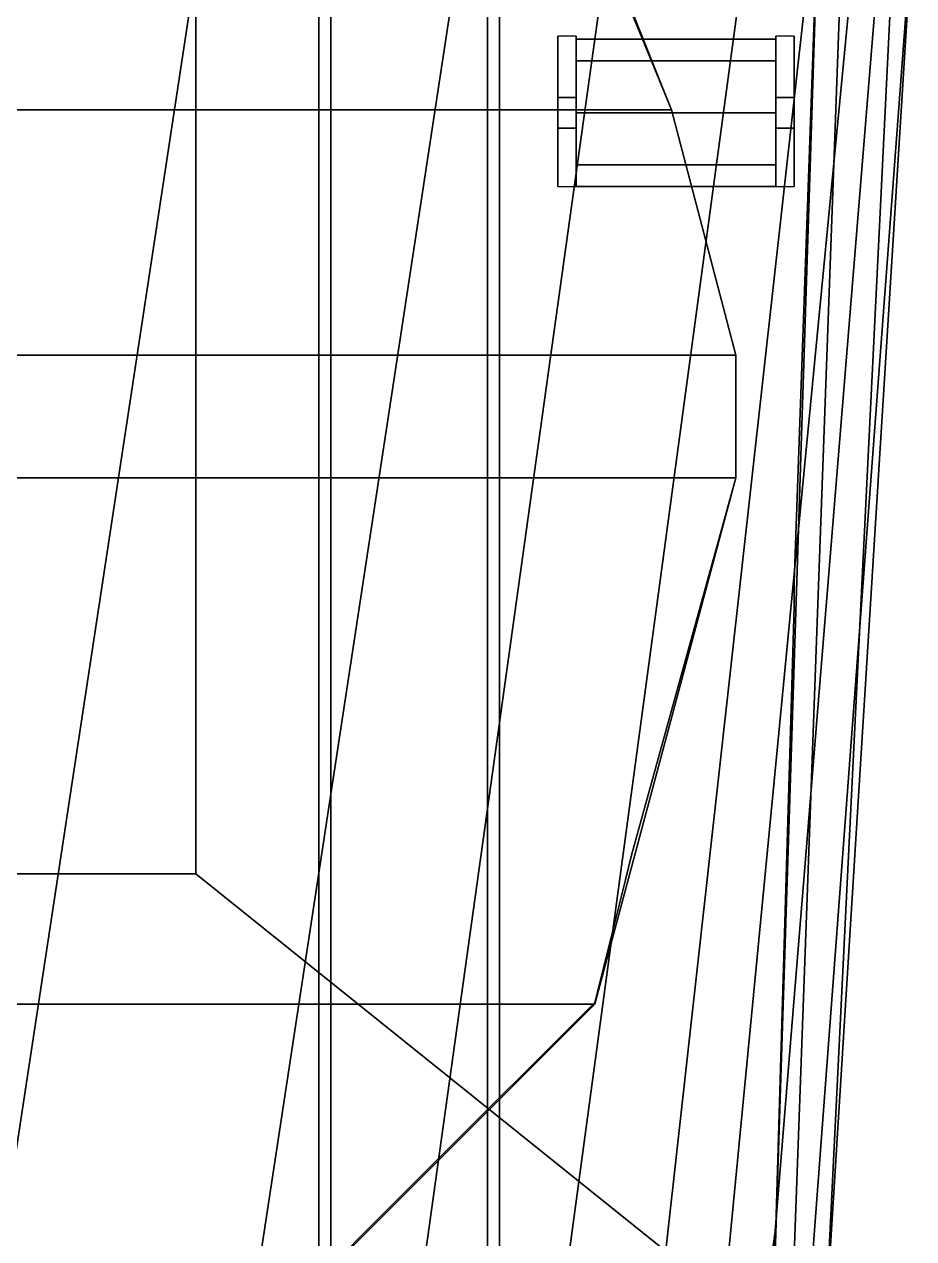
# Model space of a CAD drawing. Header units: millimetres. Extents: x -5 to 5, y -86 to 49.
# Drawn here: x 1.11 to 4.01, y -30.37 to -26.411 of the extents above; entities that cross this region are included whole.
import ezdxf

# ---------------------------------------------------------------- set-up
doc = ezdxf.new("R2010")
doc.units = ezdxf.units.MM
for name, color, linetype in [('deck', 3, 'Continuous'), ('railings', 6, 'Continuous'), ('rails', 4, 'Continuous'), ('superstructure', 2, 'Continuous')]:
    doc.layers.add(name, color=color, linetype=linetype)

msp = doc.modelspace()

# ---------------------------------------------------------------- linework, layer by layer
for points in [[(0.15, -30.69, -2.15), (0.15, -26.03, -2.69), (1.7, -26.03, -2.31), (0.99, -30.69, -1.98)], [(0.99, -30.69, -1.98), (1.7, -26.03, -2.31), (2.55, -26.03, -1.96), (1.84, -30.69, -1.75)], [(1.84, -30.69, -1.75), (2.55, -26.03, -1.96), (3.03, -26.03, -1.65), (2.38, -30.69, -1.51)], [(2.38, -30.69, -1.51), (3.03, -26.03, -1.65), (3.48, -26.03, -1.16), (2.85, -30.69, -1.16)], [(2.85, -30.69, -1.16), (3.48, -26.03, -1.16), (3.69, -26.03, -0.83), (3.17, -30.69, -0.83)], [(3.17, -30.69, -0.83), (3.69, -26.03, -0.83), (3.83, -26.03, -0.53), (3.38, -30.69, -0.53)], [(3.38, -30.69, -0.53), (3.83, -26.03, -0.53), (3.91, -26.03, -0.25), (3.53, -30.69, -0.25)], [(3.53, -30.69, -0.25), (3.91, -26.03, -0.25), (4.01, -26.03, 0.25), (3.66, -30.69, 0.25)], [(3.61, -30.69, 2.2), (3.78, -26.03, 2.2), (3.7, -26.03, 2.43), (3.55, -30.69, 2.47)], [(3.55, -30.69, 2.47), (3.7, -26.03, 2.43), (3.7, -26.03, 2.52), (3.55, -30.69, 2.56)], [(3.72, -30.69, 1.35), (3.95, -26.03, 1.35), (3.78, -26.03, 2.2), (3.61, -30.69, 2.2)], [(3.66, -30.69, 0.25), (4.01, -26.03, 0.25), (4.01, -26.03, 0.77), (3.72, -30.69, 0.77)], [(3.72, -30.69, 0.77), (4.01, -26.03, 0.77), (3.95, -26.03, 1.35), (3.72, -30.69, 1.35)], [(2.85, -26.65, 3.3), (2.85, -26.45, 2.52), (2.85, -26.94, 2.52), (2.85, -26.75, 3.3)], [(2.91, -26.65, 3.3), (2.91, -26.45, 2.52), (2.85, -26.45, 2.52), (2.85, -26.65, 3.3)], [(2.91, -26.94, 2.52), (2.91, -26.45, 2.52), (2.91, -26.65, 3.3), (2.91, -26.75, 3.3)], [(2.91, -26.5303, 3.0403), (2.91, -26.46, 3.21), (3.56, -26.46, 3.21), (3.56, -26.5303, 3.0403)], [(2.91, -26.46, 3.21), (2.91, -26.5303, 3.3797), (3.56, -26.5303, 3.3797), (3.56, -26.46, 3.21)], [(2.91, -26.46, 3.21), (2.91, -26.8697, 3.0403), (2.91, -26.94, 3.21), (2.91, -26.5303, 3.3797)], [(2.91, -26.5303, 3.0403), (2.91, -26.7, 2.97), (2.91, -26.8697, 3.0403), (2.91, -26.46, 3.21)], [(3.56, -26.65, 3.3), (3.56, -26.45, 2.52), (3.56, -26.94, 2.52), (3.56, -26.75, 3.3)], [(3.62, -26.65, 3.3), (3.62, -26.45, 2.52), (3.56, -26.45, 2.52), (3.56, -26.65, 3.3)], [(3.56, -26.5303, 3.3797), (3.56, -26.94, 3.21), (3.56, -26.8697, 3.0403), (3.56, -26.46, 3.21)], [(3.56, -26.46, 3.21), (3.56, -26.8697, 3.0403), (3.56, -26.7, 2.97), (3.56, -26.5303, 3.0403)], [(3.62, -26.94, 2.52), (3.62, -26.45, 2.52), (3.62, -26.65, 3.3), (3.62, -26.75, 3.3)], [(2.91, -26.7, 2.97), (2.91, -26.5303, 3.0403), (3.56, -26.5303, 3.0403), (3.56, -26.7, 2.97)], [(2.91, -26.5303, 3.3797), (2.91, -26.7, 3.45), (3.56, -26.7, 3.45), (3.56, -26.5303, 3.3797)], [(2.91, -26.5303, 3.3797), (2.91, -26.94, 3.21), (2.91, -26.8697, 3.3797), (2.91, -26.7, 3.45)], [(3.56, -26.7, 3.45), (3.56, -26.8697, 3.3797), (3.56, -26.94, 3.21), (3.56, -26.5303, 3.3797)], [(2.91, -26.75, 3.3), (2.91, -26.65, 3.3), (2.85, -26.65, 3.3), (2.85, -26.75, 3.3)], [(3.62, -26.75, 3.3), (3.62, -26.65, 3.3), (3.56, -26.65, 3.3), (3.56, -26.75, 3.3)], [(2.91, -26.8697, 3.0403), (2.91, -26.7, 2.97), (3.56, -26.7, 2.97), (3.56, -26.8697, 3.0403)], [(2.91, -26.7, 3.45), (2.91, -26.8697, 3.3797), (3.56, -26.8697, 3.3797), (3.56, -26.7, 3.45)], [(2.85, -26.75, 3.3), (2.85, -26.94, 2.52), (2.91, -26.94, 2.52), (2.91, -26.75, 3.3)], [(3.56, -26.75, 3.3), (3.56, -26.94, 2.52), (3.62, -26.94, 2.52), (3.62, -26.75, 3.3)], [(2.91, -26.94, 3.21), (2.91, -26.8697, 3.0403), (3.56, -26.8697, 3.0403), (3.56, -26.94, 3.21)], [(2.91, -26.8697, 3.3797), (2.91, -26.94, 3.21), (3.56, -26.94, 3.21), (3.56, -26.8697, 3.3797)]]:
    msp.add_3dface(points)
at = {"layer": 'deck', "color": 3}
for points in [[(3.55, -30.69, 2.56), (3.7, -26.03, 2.52), (1.67, -26.03, 2.52), (1.67, -29.18, 2.547)], [(3.55, -30.69, 2.56), (1.67, -29.18, 2.547), (-1.67, -29.18, 2.547), (-3.55, -30.69, 2.56)]]:
    msp.add_3dface(points, dxfattribs=at)
at = {"layer": 'railings'}
for points in [[(3.72, -25.41, 3.66), (3.72, -25.41, 3.69), (3.62, -28.23, 3.76), (3.62, -28.23, 3.73)], [(3.62, -28.23, 3.73), (3.62, -28.23, 3.76), (3.72, -25.41, 3.69), (3.72, -25.41, 3.66)], [(3.62, -28.23, 3.22), (3.62, -28.23, 3.25), (3.72, -25.41, 3.18), (3.72, -25.41, 3.15)], [(3.72, -25.41, 3.15), (3.72, -25.41, 3.18), (3.62, -28.23, 3.25), (3.62, -28.23, 3.22)], [(3.22, -26.69, 6.11), (3.22, -26.69, 6.14), (2.92, -25.96, 6.14), (2.92, -25.96, 6.11)], [(2.92, -25.96, 6.11), (2.92, -25.96, 6.14), (3.22, -26.69, 6.14), (3.22, -26.69, 6.11)], [(2.92, -25.96, 5.6), (2.92, -25.96, 5.63), (3.22, -26.69, 5.63), (3.22, -26.69, 5.6)], [(3.22, -26.69, 5.6), (3.22, -26.69, 5.63), (2.92, -25.96, 5.63), (2.92, -25.96, 5.6)], [(3.43, -27.49, 6.11), (3.43, -27.49, 6.14), (3.22, -26.69, 6.14), (3.22, -26.69, 6.11)], [(3.22, -26.69, 6.11), (3.22, -26.69, 6.14), (3.43, -27.49, 6.14), (3.43, -27.49, 6.11)], [(3.22, -26.69, 5.6), (3.22, -26.69, 5.63), (3.43, -27.49, 5.63), (3.43, -27.49, 5.6)], [(3.43, -27.49, 5.6), (3.43, -27.49, 5.63), (3.22, -26.69, 5.63), (3.22, -26.69, 5.6)], [(3.43, -27.49, 6.11), (3.43, -27.49, 6.14), (3.43, -27.81, 6.14), (3.43, -27.81, 6.11)], [(3.43, -27.81, 6.11), (3.43, -27.81, 6.14), (3.43, -27.49, 6.14), (3.43, -27.49, 6.11)], [(3.43, -27.81, 5.6), (3.43, -27.81, 5.63), (3.43, -27.49, 5.63), (3.43, -27.49, 5.6)], [(3.43, -27.49, 5.6), (3.43, -27.49, 5.63), (3.43, -27.81, 5.63), (3.43, -27.81, 5.6)], [(3.43, -27.89, 6.14), (3.43, -27.81, 6.14), (3.43, -27.81, 5.03), (3.43, -27.89, 5.03)], [(3.43, -27.89, 5.03), (3.43, -27.81, 5.03), (3.43, -27.81, 6.14), (3.43, -27.89, 6.14)], [(3.43, -27.89, 6.11), (3.43, -27.89, 6.14), (3.09, -29.12, 6.14), (3.09, -29.12, 6.11)], [(3.09, -29.12, 6.11), (3.09, -29.12, 6.14), (3.43, -27.89, 6.14), (3.43, -27.89, 6.11)], [(3.43, -27.89, 5.6), (3.43, -27.89, 5.63), (3.09, -29.12, 5.63), (3.09, -29.12, 5.6)], [(3.09, -29.12, 5.6), (3.09, -29.12, 5.63), (3.43, -27.89, 5.63), (3.43, -27.89, 5.6)], [(3.62, -28.31, 2.53), (3.62, -28.23, 2.53), (3.62, -28.23, 3.76), (3.62, -28.31, 3.76)], [(3.62, -28.31, 3.76), (3.62, -28.23, 3.76), (3.62, -28.23, 2.53), (3.62, -28.31, 2.53)], [(3.56, -30.33, 3.73), (3.56, -30.33, 3.76), (3.62, -28.31, 3.76), (3.62, -28.31, 3.73)], [(3.62, -28.31, 3.73), (3.62, -28.31, 3.76), (3.56, -30.33, 3.76), (3.56, -30.33, 3.73)], [(3.56, -30.33, 3.22), (3.56, -30.33, 3.25), (3.62, -28.31, 3.25), (3.62, -28.31, 3.22)], [(3.62, -28.31, 3.22), (3.62, -28.31, 3.25), (3.56, -30.33, 3.25), (3.56, -30.33, 3.22)], [(3.07, -29.2, 5.03), (3.09, -29.12, 5.03), (3.09, -29.12, 6.14), (3.07, -29.2, 6.14)], [(3.07, -29.2, 6.14), (3.09, -29.12, 6.14), (3.09, -29.12, 5.03), (3.07, -29.2, 5.03)], [(2.97, -29.6, 6.11), (2.97, -29.6, 6.14), (3.07, -29.2, 6.14), (3.07, -29.2, 6.11)], [(3.07, -29.2, 6.11), (3.07, -29.2, 6.14), (2.97, -29.6, 6.14), (2.97, -29.6, 6.11)], [(2.97, -29.6, 5.6), (2.97, -29.6, 5.63), (3.07, -29.2, 5.63), (3.07, -29.2, 5.6)], [(3.07, -29.2, 5.6), (3.07, -29.2, 5.63), (2.97, -29.6, 5.63), (2.97, -29.6, 5.6)], [(2.97, -29.6, 6.11), (2.97, -29.6, 6.14), (2.74, -29.83, 6.14), (2.74, -29.83, 6.11)], [(2.74, -29.83, 6.11), (2.74, -29.83, 6.14), (2.97, -29.6, 6.14), (2.97, -29.6, 6.11)], [(2.74, -29.83, 5.6), (2.74, -29.83, 5.63), (2.97, -29.6, 5.63), (2.97, -29.6, 5.6)], [(2.97, -29.6, 5.6), (2.97, -29.6, 5.63), (2.74, -29.83, 5.63), (2.74, -29.83, 5.6)], [(2.66, -29.91, 6.14), (2.74, -29.83, 6.14), (2.74, -29.83, 5.03), (2.66, -29.91, 5.03)], [(2.66, -29.91, 5.03), (2.74, -29.83, 5.03), (2.74, -29.83, 6.14), (2.66, -29.91, 6.14)], [(1.71, -30.86, 6.11), (1.71, -30.86, 6.14), (2.66, -29.91, 6.14), (2.66, -29.91, 6.11)], [(2.66, -29.91, 6.11), (2.66, -29.91, 6.14), (1.71, -30.86, 6.14), (1.71, -30.86, 6.11)], [(2.66, -29.91, 5.6), (2.66, -29.91, 5.63), (1.71, -30.86, 5.63), (1.71, -30.86, 5.6)], [(1.71, -30.86, 5.6), (1.71, -30.86, 5.63), (2.66, -29.91, 5.63), (2.66, -29.91, 5.6)], [(3.55, -30.41, 3.76), (3.56, -30.33, 3.76), (3.56, -30.33, 2.55), (3.55, -30.41, 2.55)], [(3.55, -30.41, 2.55), (3.56, -30.33, 2.55), (3.56, -30.33, 3.76), (3.55, -30.41, 3.76)]]:
    msp.add_3dface(points, dxfattribs=at)
at = {"layer": 'rails'}
for points in [[(2.07, -26.03, 2.6), (2.07, -26.03, 2.52), (2.07, -30.69, 2.56), (2.07, -30.69, 2.64)], [(2.11, -30.69, 2.64), (2.11, -26.03, 2.6), (2.07, -26.03, 2.6), (2.07, -30.69, 2.64)], [(2.11, -30.69, 2.56), (2.11, -26.03, 2.52), (2.11, -26.03, 2.6), (2.11, -30.69, 2.64)], [(2.66, -30.69, 2.64), (2.66, -26.03, 2.6), (2.62, -26.03, 2.6), (2.62, -30.69, 2.64)], [(2.62, -26.03, 2.6), (2.62, -26.03, 2.52), (2.62, -30.69, 2.56), (2.62, -30.69, 2.64)], [(2.66, -30.69, 2.56), (2.66, -26.03, 2.52), (2.66, -26.03, 2.6), (2.66, -30.69, 2.64)]]:
    msp.add_3dface(points, dxfattribs=at)
at = {"layer": 'superstructure'}
for points in [[(3.22, -26.69, 5.03), (1.62, -22.69, 5.03), (-1.62, -22.69, 5.03), (-3.22, -26.69, 5.03)], [(3.22, -26.69, 4.92), (1.62, -22.69, 4.92), (1.62, -22.69, 5.03), (3.22, -26.69, 5.03)], [(1.67, -29.18, 2.547), (1.67, -26.03, 2.52), (1.67, -24.16, 4.92), (1.67, -29.18, 4.92)], [(-3.22, -26.69, 5.03), (-3.43, -27.49, 5.03), (3.43, -27.49, 5.03), (3.22, -26.69, 5.03)], [(3.43, -27.49, 5.03), (3.43, -27.49, 4.92), (3.22, -26.69, 4.92), (3.22, -26.69, 5.03)], [(-3.43, -27.49, 5.03), (-3.43, -27.89, 5.03), (3.43, -27.89, 5.03), (3.43, -27.49, 5.03)], [(3.43, -27.89, 4.92), (3.43, -27.49, 4.92), (3.43, -27.49, 5.03), (3.43, -27.89, 5.03)], [(-3.43, -27.89, 5.03), (-2.9705, -29.605, 5.03), (2.9705, -29.605, 5.03), (3.43, -27.89, 5.03)], [(2.9705, -29.605, 4.92), (3.43, -27.89, 4.92), (3.43, -27.89, 5.03), (2.9705, -29.605, 5.03)], [(-1.67, -29.18, 4.92), (-1.67, -29.18, 2.547), (1.67, -29.18, 2.547), (1.67, -29.18, 4.92)], [(-2.9705, -29.605, 5.03), (-1.715, -30.8605, 5.03), (1.715, -30.8605, 5.03), (2.9705, -29.605, 5.03)], [(1.715, -30.8605, 4.92), (2.9705, -29.605, 4.92), (2.9705, -29.605, 5.03), (1.715, -30.8605, 5.03)]]:
    msp.add_3dface(points, dxfattribs=at)

doc.saveas('drawing.dxf')
